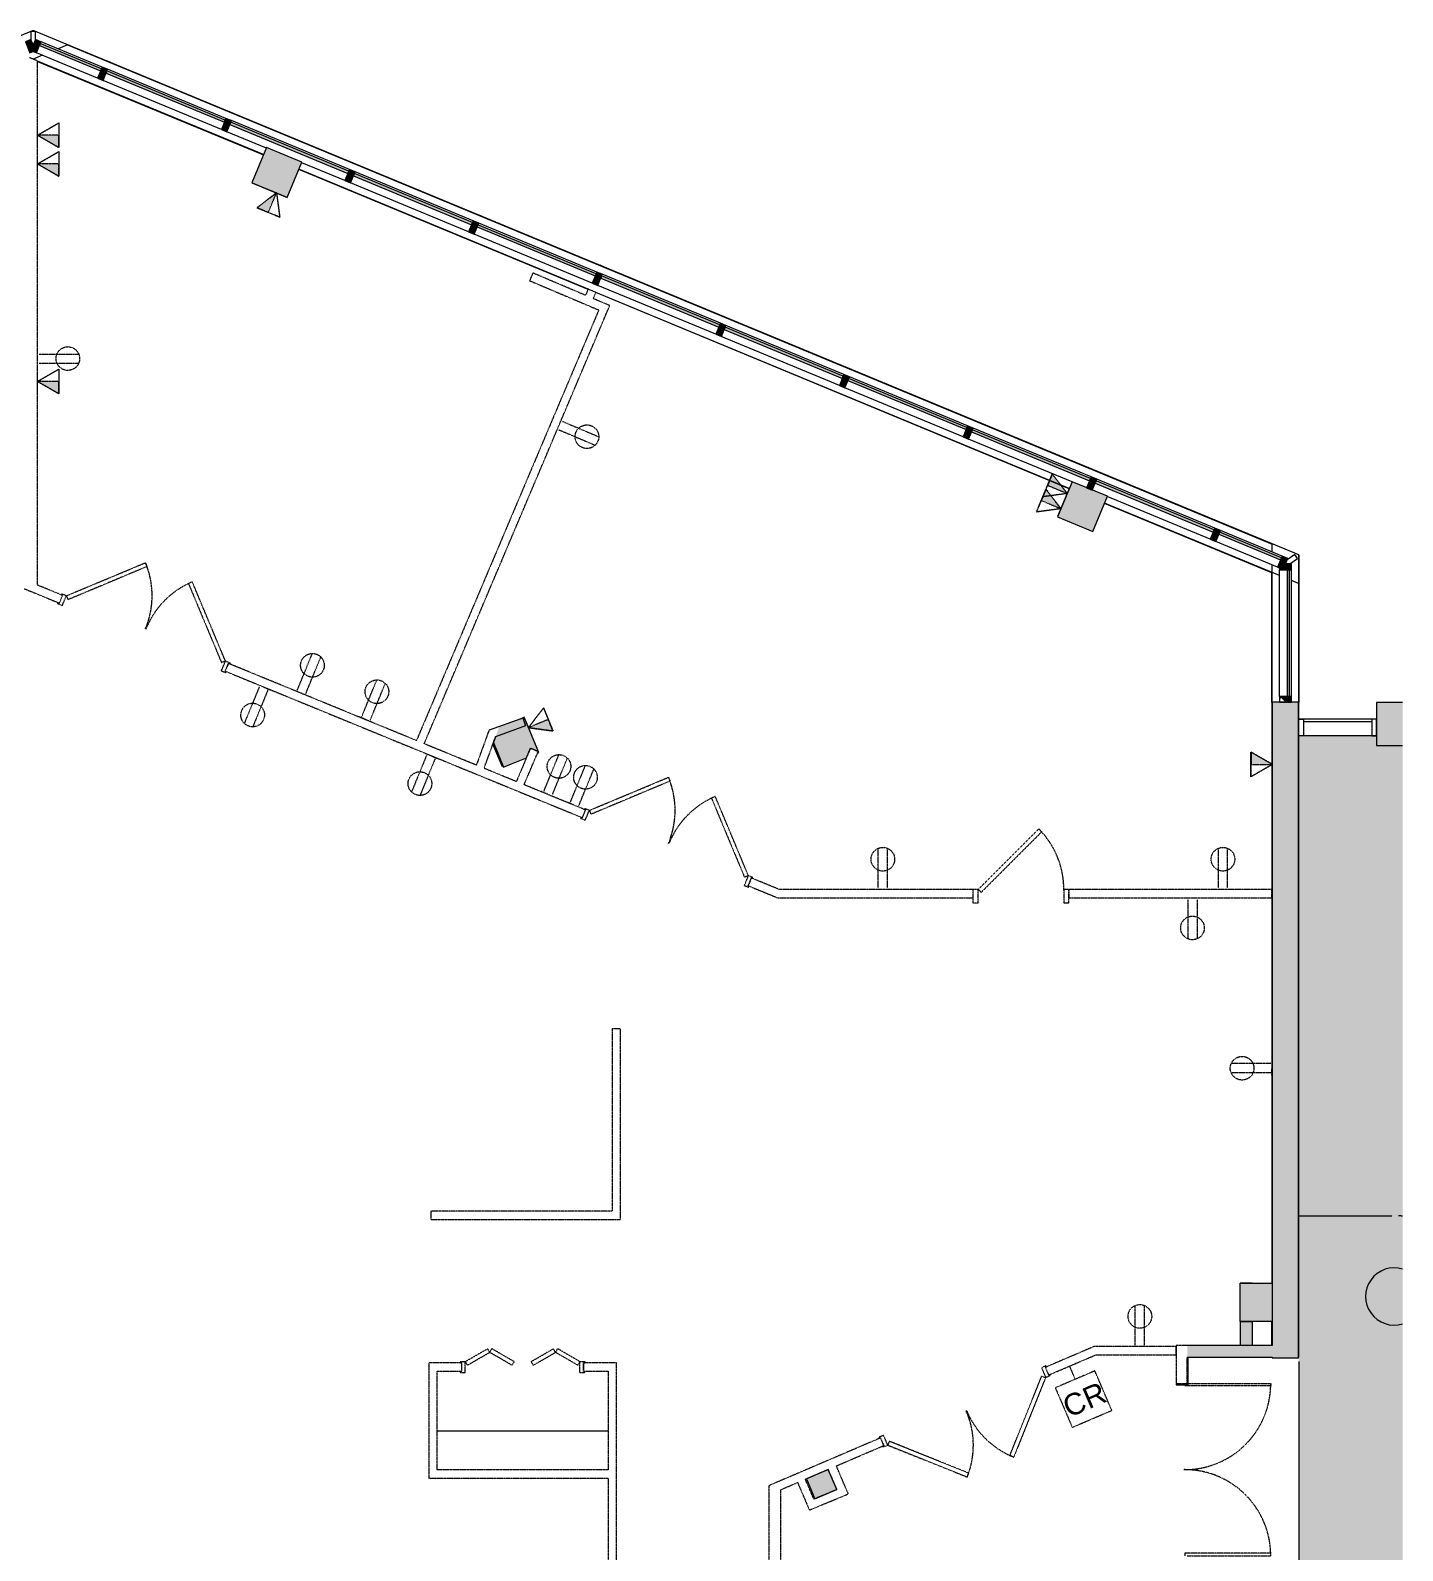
# Model space of a CAD drawing. Header units: inches. Extents: x 488 to 2071, y 800 to 2512.
# Drawn here: x 1496 to 2071, y 1876 to 2512 of the extents above; entities that cross this region are included whole.
import ezdxf

# ---------------------------------------------------------------- set-up
doc = ezdxf.new("R2010")
doc.units = ezdxf.units.IN
doc.header["$MEASUREMENT"] = 0
for name, pattern in [('Demolished', [0.1875, 0.125, -0.0625]), ('Demolished 3_16_', [0.28125, 0.1875, -0.09375]), ('IMPORT-HIDDEN _2_', [0.375, 0.25, -0.125])]:
    doc.linetypes.add(name, pattern=pattern)
for name, color, linetype, lineweight in [('A-ANNO-NOTE', 131, 'Demolished', 9), ('A-DETL-DEMO', 6, 'Demolished 3_16_', 9), ('A-DETL-GENF', 92, 'Continuous', 9), ('A-DOOR', 31, 'Demolished', 9), ('A-DOOR-FRAM', 31, 'Demolished', 20), ('A-Flor-Shel-Tptn', 8, 'Continuous', 9), ('A-GLAZ-CURT', 52, 'Continuous', 13), ('A-GLAZ-CWMG', 51, 'Continuous', 13), ('A-Glaz-Shel', 8, 'Continuous', 9), ('A-Glaz-Shel-Sill', 8, 'Continuous', 9), ('A-WALL', 113, 'Demolished', 9), ('A-Wall-Abov', 8, 'IMPORT-HIDDEN _2_', 9), ('A-WALL-PATT', 111, 'Continuous', 13), ('A-Wall-Shel', 8, 'Continuous', 9), ('A-Wall-Shel-Fill', 8, 'Continuous', 9), ('E-ELEC-FIXT', 91, 'Demolished', 9), ('I-WALL', 2, 'Demolished', 9), ('S-Cols', 8, 'Continuous', 9), ('S-Cols-Fill', 8, 'Continuous', 9)]:
    doc.layers.add(name, color=color, linetype=linetype, lineweight=lineweight)
doc.styles.add('Swis721 Lt BT', font='swissl.ttf', dxfattribs={"height": 9})

# ---------------------------------------------------------------- blocks, each defined once
blk = doc.blocks.new('Revit Link EDITED_dwg_MUL1-5488114-Level 1 DEMOLITION')
at = {"layer": 'A-Glaz-Shel', "color": 7, "flags": 128}
blk.add_lwpolyline([(-1, 6.125), (-1, 6.25), (1, 6.25), (1, 6.125)], dxfattribs=at)
blk = doc.blocks.new('Revit Link EDITED_dwg_MUL6-V4-Level 1 DEMOLITION')
at = {"layer": 'A-Glaz-Shel', "color": 7, "flags": 128}
for points in [[(-1, 6.13), (-1, 6.25), (1, 6.25), (1, 6.13)], [(55, 6.13), (55, 6.25), (57, 6.25), (57, 6.13)], [(111, 6.13), (111, 6.25), (113, 6.25), (113, 6.13)], [(167, 6.13), (167, 6.25), (169, 6.25), (169, 6.13)], [(223, 6.13), (223, 6.25), (225, 6.25), (225, 6.13)], [(279, 6.13), (279, 6.25), (281, 6.25), (281, 6.13)]]:
    blk.add_lwpolyline(points, dxfattribs=at)
blk = doc.blocks.new('Revit Link EDITED_dwg_MUL1-V5-Level 1 DEMOLITION')
at = {"layer": 'A-Glaz-Shel', "color": 7, "flags": 128}
blk.add_lwpolyline([(-1, 2.97), (-1, 6.25), (1, 6.25), (1, 2.97)], dxfattribs=at)
blk = doc.blocks.new('Revit Link EDITED_dwg_MUL1-V6-Level 1 DEMOLITION')
at = {"layer": 'A-Glaz-Shel', "color": 7, "flags": 128}
blk.add_lwpolyline([(-1, 2.25), (-1, 6.25), (1, 6.25), (1, 2.25)], dxfattribs=at)
blk = doc.blocks.new('Revit Link EDITED_dwg_MUL1-V7-Level 1 DEMOLITION')
at = {"layer": 'A-Glaz-Shel', "color": 7, "flags": 128}
blk.add_lwpolyline([(-1, 6.12), (-1, 6.25), (1, 6.25), (1, 6.13)], dxfattribs=at)
blk = doc.blocks.new('Revit Link EDITED_dwg_MUL1-5488110-Level 1 DEMOLITION')
at = {"layer": 'A-Glaz-Shel', "color": 7, "flags": 128}
blk.add_lwpolyline([(-1, 6.125), (-1, 6.25), (1, 6.25), (1, 6.125)], dxfattribs=at)
blk = doc.blocks.new('Revit Link EDITED_dwg-5488103-Level 1 DEMOLITION')
at = {"layer": 'A-Wall-Shel-Fill'}
h = blk.add_hatch(color=7, dxfattribs=at)
h.paths.add_polyline_path([(1980.39, 1945.79), (1980.8, 1945.79), (1980.8, 1957.29), (1980.39, 1957.29), (1980.39, 1946.29), (1975.8, 1946.29), (1975.8, 1945.79)], flags=0)
h.paths.add_polyline_path([(2027.09, 1957.29), (2027.09, 2231.29), (2026.97, 2231.29), (2026.97, 1957.29)], flags=0)
h.paths.add_polyline_path([(2015.97, 1962.29), (2015.97, 1972.29), (2015.84, 1972.29), (2015.84, 1962.29)], flags=0)
h.paths.add_polyline_path([(2015.97, 1988.29), (2015.97, 2075.36), (2015.84, 2075.36), (2015.84, 1988.29)], flags=0)
h.paths.add_polyline_path([(2015.84, 2078.11), (2015.97, 2078.11), (2015.97, 2231.29), (2015.84, 2231.29), (2015.84, 2098.4)], flags=0)
blk.add_hatch(color=7, dxfattribs=at).paths.add_polyline_path([(2007.59, 1962.29), (2007.59, 1972.29), (2002.59, 1972.29), (2002.59, 1962.29)], flags=0)
at = {"layer": 'S-Cols-Fill'}
for points in [[(1603.53, 2442.61), (1603.54, 2442.63), (1589.04, 2448.62)], [(2070.51, 2213.29), (2070.51, 2231.29), (2059.59, 2231.29), (2059.59, 2213.29)], [(2067.06, 1970.74), (2069.41, 1970.97), (2070.51, 1971.31), (2070.51, 1994.18), (2069.41, 1994.51), (2067.06, 1994.74), (2064.72, 1994.51), (2062.47, 1993.83), (2060.4, 1992.72), (2058.58, 1991.23), (2057.09, 1989.41), (2055.98, 1987.33), (2055.3, 1985.08), (2055.06, 1982.74), (2055.3, 1980.4), (2055.98, 1978.15), (2057.09, 1976.07), (2058.58, 1974.26), (2060.4, 1972.76), (2062.47, 1971.65), (2064.72, 1970.97)], [(2007.59, 1972.29), (2015.97, 1972.29), (2015.97, 1988.29), (2002.59, 1988.29), (2002.59, 1972.29)], [(1824.11, 1897.95), (1824.5, 1898.11), (1821.02, 1906.52), (1820.53, 1906.31), (1824.05, 1898.09)]]:
    blk.add_hatch(color=7, dxfattribs=at).paths.add_polyline_path(points, flags=0)
h = blk.add_hatch(color=7, dxfattribs=at)
h.paths.add_polyline_path([(1693.76, 2204.25), (1694.16, 2204.41), (1690.01, 2214.45), (1689.79, 2213.85), (1693.44, 2205.02)], flags=0)
h.paths.add_polyline_path([(1687.8, 2218.64), (1687.86, 2218.78), (1687.76, 2218.74)], flags=0)
at = {"layer": 'A-Glaz-Shel', "color": 7}
for p, q in [((2022.23, 2290.93), (2022.19, 2290.95)), ((2027.09, 2292.98), (2027.09, 2231.29)), ((2023.34, 2289.27), (2023.34, 2289.22)), ((2029.09, 2223.29), (2057.59, 2223.29))]:
    blk.add_line(p, q, dxfattribs=at)
at = {"layer": 'A-Glaz-Shel', "color": 7, "flags": 128}
for points in [[(2027.09, 2217.29), (2027.09, 2224.29), (2029.09, 2224.29), (2029.09, 2217.29)], [(2059.59, 2217.29), (2059.59, 2224.29), (2057.59, 2224.29), (2057.59, 2217.29)]]:
    blk.add_lwpolyline(points, close=True, dxfattribs=at)
at = {"layer": 'A-Glaz-Shel-Sill', "color": 7}
for p, q in [((1499.24, 2499.44), (1593.76, 2460.29)), ((1729.59, 2404.03), (1608.55, 2454.17)), ((1930.95, 2320.62), (1732.83, 2402.69)), ((2059.59, 2224.29), (2027.09, 2224.29)), ((2059.59, 2217.29), (2027.09, 2217.29))]:
    blk.add_line(p, q, dxfattribs=at)
at = {"layer": 'A-Glaz-Shel-Sill', "color": 7, "flags": 128}
for points in [[(2027.09, 2231.29), (2027.09, 2292.98), (1497.37, 2512.39), (550.6, 2120.23), (488.05, 1969.23)], [(2015.84, 2231.29), (2015.84, 2285.46), (1945.75, 2314.49)]]:
    blk.add_lwpolyline(points, dxfattribs=at)
at = {"layer": 'A-Wall-Abov', "color": 7}
for p, q in [((2027.09, 2016.54), (2066.09, 2016.54)), ((2027.09, 1955.6), (2027.09, 1656.01))]:
    blk.add_line(p, q, dxfattribs=at)
blk.add_arc((2065.53, 1986.01), 30.71, 80.62828, 83.79414, dxfattribs=at)
at = {"layer": 'A-Wall-Shel', "color": 7}
for p, q in [((2027.09, 2016.54), (2027.09, 2164.54)), ((2015.84, 2149.29), (2015.84, 2078.11)), ((2015.84, 2075.36), (2015.84, 2016.54)), ((2015.84, 2075.36), (2015.84, 1988.29)), ((2002.59, 1972.29), (2002.59, 1962.29)), ((2007.59, 1972.29), (2007.59, 1962.29)), ((2015.84, 1962.29), (2015.84, 1972.29))]:
    blk.add_line(p, q, dxfattribs=at)
at = {"layer": 'A-Wall-Shel', "color": 7, "flags": 128}
for points in [[(2015.97, 2231.29), (2015.84, 2231.29), (2015.84, 2153.04)], [(2026.97, 1957.29), (2027.09, 1957.29), (2027.09, 2231.29), (2026.97, 2231.29)], [(2015.84, 2149.54), (2015.84, 2149.29), (2015.84, 2078.11)], [(1975.8, 1946.29), (1975.8, 1945.79), (1980.8, 1945.79), (1980.8, 1957.29)]]:
    blk.add_lwpolyline(points, dxfattribs=at)
at = {"layer": 'A-Wall-Shel-Fill', "color": 7}
for p, q in [((2007.59, 1988.29), (2002.59, 1988.29)), ((2002.59, 1972.29), (2007.59, 1972.29))]:
    blk.add_line(p, q, dxfattribs=at)
at = {"layer": 'S-Cols', "color": 7}
for p, q in [((1589.04, 2448.62), (1603.53, 2442.61)), ((1931, 2320.74), (1926.13, 2308.99)), ((1693.76, 2204.25), (1689.79, 2213.85)), ((1694.16, 2204.41), (1693.76, 2204.25))]:
    blk.add_line(p, q, dxfattribs=at)
at = {"layer": 'S-Cols', "color": 7, "flags": 128}
for points in [[(2070.51, 2231.29), (2059.59, 2231.29), (2059.59, 2213.29), (2070.51, 2213.29)], [(1687.8, 2218.64), (1687.76, 2218.74), (1687.86, 2218.78)], [(2015.97, 1972.29), (2002.59, 1972.29), (2002.59, 1988.29), (2015.97, 1988.29)]]:
    blk.add_lwpolyline(points, dxfattribs=at)
at = {"layer": 'S-Cols', "color": 7}
blk.add_arc((2067.06, 1982.74), 12, 73.21449, 286.78551, dxfattribs=at)
at = {"extrusion": (0, 0, -1), "zscale": -1}
blk.add_blockref('Revit Link EDITED_dwg_MUL1-V5-Level 1 DEMOLITION', (-1497.37, 2505.63), dxfattribs=at)
at = {"extrusion": (0, 0, -1)}
for name, p, zscale, rotation in [('Revit Link EDITED_dwg_MUL1-5488114-Level 1 DEMOLITION', (-1526.21, 2493.68), -1, 22.50000000002028), ('Revit Link EDITED_dwg_MUL1-5488114-Level 1 DEMOLITION', (-1577.95, 2472.25), -1, 22.50000000002028), ('Revit Link EDITED_dwg_MUL1-5488114-Level 1 DEMOLITION', (-1629.69, 2450.82), -1, 22.50000000002028), ('Revit Link EDITED_dwg_MUL6-V4-Level 1 DEMOLITION', (-1940.11, 2322.24), -1, 22.50000000002028), ('Revit Link EDITED_dwg_MUL1-V6-Level 1 DEMOLITION', (-2020.84, 2288.8), -0.9999999999999999, 56.25000000001763), ('Revit Link EDITED_dwg_MUL1-V7-Level 1 DEMOLITION', (-2020.84, 2232.29), -1, 90.00000000000001)]:
    blk.add_blockref(name, p, dxfattribs=dict(at, zscale=zscale, rotation=rotation))
at = {"rotation": 337.4999999999797}
blk.add_blockref('Revit Link EDITED_dwg_MUL1-5488110-Level 1 DEMOLITION', (1991.85, 2300.81), dxfattribs=at)
blk = doc.blocks.new('Double Flush - Int-F-WDMF-72_ x 84_-5250965-Level 1 DEMOLITION')
at = {"layer": 'A-DOOR', "color": 250, "lineweight": 20}
for p, q in [((-35.91, 2.25), (-10.58, 27.57)), ((-9.35, 26.34), (-34.67, 1.01)), ((-10.58, 27.57), (-9.35, 26.34)), ((10.58, 27.57), (9.35, 26.34)), ((9.35, 26.34), (34.67, 1.01)), ((35.91, 2.25), (10.58, 27.57)), ((-34.67, 1.01), (-35.91, 2.25)), ((34.67, 1.01), (35.91, 2.25))]:
    blk.add_line(p, q, dxfattribs=at)
at = {"layer": 'A-DOOR', "color": 7}
for centre, start, end in [((-35.91, 2.25), 359.5, 45), ((35.91, 2.25), 135, 180.5)]:
    blk.add_arc(centre, 35.81, start, end, dxfattribs=at)
at = {"layer": 'A-DOOR-FRAM', "color": 250}
for p, q in [((-38, 2.25), (-36, 2.25)), ((-38, 2.25), (-38, 1.75)), ((-38, 1.75), (-37.5, 1.75)), ((-37.5, -1.75), (-37.5, 1.75)), ((-36, -2.25), (-36, 2.25)), ((36, -2.25), (36, 2.25)), ((36, 2.25), (38, 2.25)), ((37.5, 1.75), (38, 1.75)), ((37.5, -1.75), (37.5, 1.75)), ((38, 2.25), (38, 1.75)), ((-38, -1.75), (-37.5, -1.75)), ((-38, -2.25), (-38, -1.75)), ((-38, -2.25), (-36, -2.25)), ((36, -2.25), (38, -2.25)), ((37.5, -1.75), (38, -1.75)), ((38, -2.25), (38, -1.75))]:
    blk.add_line(p, q, dxfattribs=at)
blk = doc.blocks.new('Single Flush - OTJ_SOLIDFLUSH_ALUM-5213334-Level 1 DEMOLITION')
at = {"layer": 'A-DOOR', "color": 250, "lineweight": 20}
for p, q in [((-8.65, -25.84), (16.67, -0.51)), ((17.91, -1.75), (-7.42, -27.07)), ((16.67, -0.51), (17.91, -1.75)), ((-7.42, -27.07), (-8.65, -25.84))]:
    blk.add_line(p, q, dxfattribs=at)
at = {"layer": 'A-DOOR', "color": 7}
blk.add_arc((17.91, -1.75), 35.81, 179.5, 225, dxfattribs=at)
at = {"layer": 'A-DOOR-FRAM', "color": 250}
for p, q in [((-20, 4), (-20, -1.75)), ((-20, 4), (-18, 4)), ((-18, 4), (-18, -1.75)), ((18, 4), (18, -1.75)), ((18, 4), (20, 4)), ((20, 4), (20, -1.75)), ((-20, -1.75), (-18, -1.75)), ((18, -1.75), (20, -1.75))]:
    blk.add_line(p, q, dxfattribs=at)
blk = doc.blocks.new('Bifold_4 panel w Frame - Int-PB-F-WDMF-72_ x 84_-5242522-Level 1 DEMOLITION')
at = {"layer": 'A-DOOR', "color": 7}
for p, q in [((-24, 2.25), (-14.66, 7.65)), ((-13.78, 6.13), (-14.66, 7.65)), ((-13.78, 6.13), (-12.91, 7.65)), ((-3.56, 2.25), (-12.91, 7.65)), ((3.56, 2.25), (12.91, 7.65)), ((13.78, 6.13), (12.91, 7.65)), ((13.78, 6.13), (14.66, 7.65)), ((24, 2.25), (14.66, 7.65)), ((-24, 2.25), (-23.13, 0.73)), ((-23.13, 0.73), (-13.78, 6.13)), ((-4.44, 0.73), (-13.78, 6.13)), ((-3.56, 2.25), (-4.44, 0.73)), ((3.56, 2.25), (4.44, 0.73)), ((4.44, 0.73), (13.78, 6.13)), ((23.12, 0.73), (13.78, 6.13)), ((24, 2.25), (23.12, 0.73))]:
    blk.add_line(p, q, dxfattribs=at)
at = {"layer": 'A-DOOR-FRAM', "color": 250}
for p, q in [((-26, 2.25), (-24, 2.25)), ((-26, 2.25), (-26, 1.75)), ((-26, 1.75), (-25.5, 1.75)), ((-25.5, -1.75), (-25.5, 1.75)), ((-24, -2.25), (-24, 2.25)), ((24, -2.25), (24, 2.25)), ((24, 2.25), (26, 2.25)), ((25.5, 1.75), (26, 1.75)), ((25.5, -1.75), (25.5, 1.75)), ((26, 2.25), (26, 1.75)), ((-26, -1.75), (-25.5, -1.75)), ((-26, -2.25), (-26, -1.75)), ((-26, -2.25), (-24, -2.25)), ((24, -2.25), (26, -2.25)), ((25.5, -1.75), (26, -1.75)), ((26, -2.25), (26, -1.75))]:
    blk.add_line(p, q, dxfattribs=at)
blk = doc.blocks.new('Double Glass Door - Full Rail - Long Pull-5251887-Level 1 DEMOLITION')
at = {"layer": 'A-DOOR', "color": 250, "lineweight": 20}
for p, q in [((-36, 37.26), (-35, 37.26)), ((-36, 2.31), (-36, 37.26)), ((-35, 37.26), (-35, 1.26)), ((35, 37.26), (35, 1.26)), ((36, 37.26), (35, 37.26)), ((36, 2.31), (36, 37.26)), ((-35, 1.26), (-36, 1.26)), ((35, 1.26), (36, 1.26))]:
    blk.add_line(p, q, dxfattribs=at)
at = {"layer": 'A-DOOR', "color": 7}
for centre, start, end in [((-36, 1.26), 359.5, 90), ((36, 1.26), 90, 180.5)]:
    blk.add_arc(centre, 36, start, end, dxfattribs=at)
blk = doc.blocks.new('PS - Power Device _Wall Base_ - Duplex-4862727-Level 1 DEMOLITION')
at = {"layer": 'E-ELEC-FIXT', "color": 7}
for p, q in [((1426.48, 995.66), (1426.4, 995.49)), ((1426.48, 995.66), (1429, 994.57)), ((1428.93, 994.4), (1429, 994.57))]:
    blk.add_line(p, q, dxfattribs=at)
blk = doc.blocks.new('System Panel - Glazed-5309571-Level 1 DEMOLITION')
at = {"layer": 'A-GLAZ-CURT', "lineweight": 9}
blk.add_hatch(color=7, dxfattribs=at).paths.add_polyline_path([(26.46, 1.75), (-26.46, 1.75), (-26.46, 0.75), (26.46, 0.75)], flags=0)
at = {"layer": 'A-GLAZ-CURT', "color": 55, "lineweight": 20}
for p, q in [((26.46, 1.75), (-26.46, 1.75)), ((-26.46, 1.75), (-26.46, 0.75)), ((-26.46, 0.75), (26.46, 0.75)), ((26.46, 0.75), (26.46, 1.75))]:
    blk.add_line(p, q, dxfattribs=at)
blk = doc.blocks.new('System Panel - Glazed-5309572-Level 1 DEMOLITION')
at = {"layer": 'A-GLAZ-CURT', "lineweight": 9}
blk.add_hatch(color=7, dxfattribs=at).paths.add_polyline_path([(13.84, 0.75), (13.84, 1.75), (-13.84, 1.75), (-13.84, 0.75), (-1.09, 0.75)], flags=0)
at = {"layer": 'A-GLAZ-CURT', "color": 55, "lineweight": 20}
for p, q in [((13.84, 1.75), (-13.84, 1.75)), ((-13.84, 1.75), (-13.84, 0.75)), ((-13.84, 0.75), (13.84, 0.75)), ((13.84, 0.75), (13.84, 1.75))]:
    blk.add_line(p, q, dxfattribs=at)
blk = doc.blocks.new('System Panel - Glazed-5309577-Level 1 DEMOLITION')
at = {"layer": 'A-GLAZ-CURT', "lineweight": 9}
blk.add_hatch(color=7, dxfattribs=at).paths.add_polyline_path([(14, 0.75), (14, 1.75), (-14, 1.75), (-14, 0.75), (13.08, 0.75)], flags=0)
at = {"layer": 'A-GLAZ-CURT', "color": 55, "lineweight": 20}
for p, q in [((14, 1.75), (-14, 1.75)), ((-14, 1.75), (-14, 0.75)), ((-14, 0.75), (14, 0.75)), ((14, 0.75), (14, 1.75))]:
    blk.add_line(p, q, dxfattribs=at)
blk = doc.blocks.new('System Panel - Glazed-5309578-Level 1 DEMOLITION')
at = {"layer": 'A-GLAZ-CURT', "lineweight": 9}
blk.add_hatch(color=7, dxfattribs=at).paths.add_polyline_path([(26.75, 0.75), (26.75, 1.75), (-26.75, 1.75), (-26.75, 0.75), (20.69, 0.75)], flags=0)
at = {"layer": 'A-GLAZ-CURT', "color": 55, "lineweight": 20}
for p, q in [((26.75, 1.75), (-26.75, 1.75)), ((-26.75, 1.75), (-26.75, 0.75)), ((-26.75, 0.75), (26.75, 0.75)), ((26.75, 0.75), (26.75, 1.75))]:
    blk.add_line(p, q, dxfattribs=at)
blk = doc.blocks.new('System Panel - Glazed-5309579-Level 1 DEMOLITION')
at = {"layer": 'A-GLAZ-CURT', "lineweight": 9}
blk.add_hatch(color=7, dxfattribs=at).paths.add_polyline_path([(26.8, 0.75), (26.8, 1.75), (-26.8, 1.75), (-26.8, 0.75), (1.03, 0.75)], flags=0)
at = {"layer": 'A-GLAZ-CURT', "color": 55, "lineweight": 20}
for p, q in [((26.8, 1.75), (-26.8, 1.75)), ((-26.8, 1.75), (-26.8, 0.75)), ((-26.8, 0.75), (26.8, 0.75)), ((26.8, 0.75), (26.8, 1.75))]:
    blk.add_line(p, q, dxfattribs=at)
blk = doc.blocks.new('Rectangular Mullion - 2_5_ x 5_ rectangular-5309582-Level 1 DEMOLITION')
at = {"layer": 'A-GLAZ-CWMG', "lineweight": 9}
blk.add_hatch(color=7, dxfattribs=at).paths.add_polyline_path([(-2.5, 2.5), (-1.04, 2.5), (-1.77, 1.77), (0, 0), (0, -2.5), (-2.5, -2.5), (-2.5, 1.77)], flags=0)
at = {"layer": 'A-GLAZ-CWMG', "color": 55, "lineweight": 20}
for p, q in [((-2.5, 2.5), (0, 2.5)), ((-2.5, -2.5), (-2.5, 2.5)), ((0, 2.5), (0, -2.5)), ((0, -2.5), (-2.5, -2.5))]:
    blk.add_line(p, q, dxfattribs=at)
blk = doc.blocks.new('Rectangular Mullion - 2_5_ x 5_ rectangular-5309581-Level 1 DEMOLITION')
at = {"layer": 'A-GLAZ-CWMG', "lineweight": 9}
blk.add_hatch(color=7, dxfattribs=at).paths.add_polyline_path([(0, 2.5), (-1.89, 2.5), (-2.5, 2.25), (-2.5, -2.5), (0, -2.5), (0, 1.78)], flags=0)
at = {"layer": 'A-GLAZ-CWMG', "color": 55, "lineweight": 20}
for p, q in [((0, 2.5), (-2.5, 2.5)), ((-2.5, 2.5), (-2.5, -2.5)), ((0, -2.5), (0, 2.5)), ((-2.5, -2.5), (0, -2.5))]:
    blk.add_line(p, q, dxfattribs=at)
blk = doc.blocks.new('Rectangular Mullion - 2_5_ x 5_ rectangular-5308473-Level 1 DEMOLITION')
at = {"layer": 'A-GLAZ-CWMG', "lineweight": 9}
for p, q in [((1526.21, 2497.07), (1500.64, 2507.66)), ((1524.3, 2492.45), (1498.73, 2503.04))]:
    blk.add_line(p, q, dxfattribs=at)
blk = doc.blocks.new('Rectangular Mullion - 2_5_ x 5_ rectangular-5309583-Level 1 DEMOLITION')
at = {"layer": 'A-GLAZ-CWMG', "lineweight": 9}
blk.add_hatch(color=7, dxfattribs=at).paths.add_polyline_path([(-1.25, 2.5), (1.25, 2.5), (1.25, -2.5), (-1.25, -2.5), (-1.25, -0.75)], flags=0)
at = {"layer": 'A-GLAZ-CWMG', "color": 55, "lineweight": 20}
for p, q in [((-1.25, 2.5), (1.25, 2.5)), ((-1.25, -2.5), (-1.25, 2.5)), ((1.25, 2.5), (1.25, -2.5)), ((1.25, -2.5), (-1.25, -2.5))]:
    blk.add_line(p, q, dxfattribs=at)
blk = doc.blocks.new('Rectangular Mullion - 2_5_ x 5_ rectangular-5308208-Level 1 DEMOLITION')
at = {"layer": 'A-GLAZ-CWMG', "lineweight": 9}
for p, q in [((2020.12, 2292.48), (1994.25, 2303.2)), ((2018.2, 2287.86), (1992.33, 2298.58))]:
    blk.add_line(p, q, dxfattribs=at)
blk = doc.blocks.new('Rectangular Mullion - 2_5_ x 5_ rectangular-V29-Level 1 DEMOLITION')
at = {"layer": 'A-GLAZ-CWMG', "lineweight": 9}
for p, q in [((1991.94, 2304.16), (1942.51, 2324.63)), ((1990.03, 2299.54), (1946.94, 2317.38))]:
    blk.add_line(p, q, dxfattribs=at)
blk = doc.blocks.new('Rectangular Mullion - 2_5_ x 5_ rectangular-V30-Level 1 DEMOLITION')
at = {"layer": 'A-GLAZ-CWMG', "lineweight": 9}
for p, q in [((1932.16, 2323.5), (1888.86, 2341.44)), ((1940.2, 2325.59), (1890.77, 2346.06))]:
    blk.add_line(p, q, dxfattribs=at)
blk = doc.blocks.new('Rectangular Mullion - 2_5_ x 5_ rectangular-5308166-Level 1 DEMOLITION')
at = {"layer": 'A-GLAZ-CWMG', "lineweight": 9}
for p, q in [((1459.91, 2493.49), (1410.48, 2473.02)), ((1461.82, 2488.87), (1412.39, 2468.4))]:
    blk.add_line(p, q, dxfattribs=at)
blk = doc.blocks.new('Rectangular Mullion - 2_5_ x 5_ rectangular-V31-Level 1 DEMOLITION')
at = {"layer": 'A-GLAZ-CWMG', "lineweight": 9}
for p, q in [((1629.78, 2454.17), (1580.35, 2474.64)), ((1594.96, 2463.18), (1578.44, 2470.02)), ((1627.86, 2449.55), (1609.74, 2457.05))]:
    blk.add_line(p, q, dxfattribs=at)
blk = doc.blocks.new('Rectangular Mullion - 2_5_ x 5_ rectangular-5308209-Level 1 DEMOLITION')
at = {"layer": 'A-GLAZ-CWMG', "lineweight": 9}
for p, q in [((1578.04, 2475.6), (1528.52, 2496.11)), ((1576.13, 2470.98), (1526.61, 2491.49))]:
    blk.add_line(p, q, dxfattribs=at)
blk = doc.blocks.new('Rectangular Mullion - 2_5_ x 5_ rectangular-5308220-Level 1 DEMOLITION')
at = {"layer": 'A-GLAZ-CWMG', "lineweight": 9}
for p, q in [((2018.97, 2233.8), (2018.97, 2286.72)), ((2023.97, 2233.8), (2023.97, 2286.72))]:
    blk.add_line(p, q, dxfattribs=at)

msp = doc.modelspace()

# ---------------------------------------------------------------- hatches: boundary and pattern name
at = {"layer": 'A-ANNO-NOTE'}
for points in [[(1508.11, 2463.38), (1508.11, 2468.54), (1499.17, 2468.54)], [(1508.11, 2451.38), (1508.11, 2456.54), (1499.17, 2456.54)], [(1595.79, 2436.24), (1599.21, 2444.49), (1591.03, 2438.21)], [(1508.11, 2360.38), (1508.11, 2365.54), (1499.17, 2365.54)], [(1930.22, 2318.65), (1923.94, 2326.83), (1921.97, 2322.07)], [(1927.59, 2312.29), (1921.31, 2320.47), (1919.34, 2315.71), (1921.5, 2314.81)], [(1714.89, 2219.34), (1712.92, 2224.11), (1704.67, 2220.69)], [(2016.04, 2205.33), (2007.11, 2210.48), (2007.11, 2205.33)]]:
    msp.add_hatch(color=7, dxfattribs=at).paths.add_polyline_path(points, flags=0)
at = {"layer": 'A-DETL-GENF'}
msp.add_hatch(color=9, dxfattribs=at).paths.add_polyline_path([(2027.09, 1388.04), (2059.59, 1388.04), (2059.59, 1392.68), (2070.51, 1392.68), (2070.51, 1614.7), (2069.91, 1614.52), (2067.56, 1614.29), (2065.22, 1614.52), (2062.97, 1615.2), (2060.9, 1616.31), (2059.08, 1617.8), (2057.59, 1619.62), (2056.48, 1621.7), (2055.8, 1623.95), (2055.56, 1626.29), (2055.8, 1628.63), (2056.48, 1630.88), (2057.59, 1632.95), (2059.08, 1634.77), (2060.9, 1636.27), (2062.97, 1637.37), (2065.22, 1638.06), (2067.56, 1638.29), (2069.91, 1638.06), (2070.51, 1637.87), (2070.51, 1971.31), (2069.41, 1970.97), (2067.06, 1970.74), (2064.72, 1970.97), (2062.47, 1971.65), (2060.4, 1972.76), (2058.58, 1974.26), (2057.09, 1976.07), (2055.98, 1978.15), (2055.3, 1980.4), (2055.06, 1982.74), (2055.3, 1985.08), (2055.98, 1987.33), (2057.09, 1989.41), (2058.58, 1991.23), (2060.4, 1992.72), (2062.47, 1993.83), (2064.72, 1994.51), (2067.06, 1994.74), (2069.41, 1994.51), (2070.51, 1994.18), (2070.51, 2213.29), (2059.59, 2213.29), (2059.59, 2217.29), (2027.09, 2217.29), (2027.09, 1957.29), (2026.97, 1957.29), (2026.97, 1862.29), (2002.3, 1862.29), (2002.3, 1817.26), (1999.3, 1817.26), (1999.3, 1778.26), (2002.3, 1778.26), (2002.3, 1738.51), (1987.3, 1738.51), (1987.3, 1716.24), (1982.3, 1716.24), (1982.3, 1739.29), (1981.3, 1739.29), (1981.3, 1652.29), (1982.3, 1652.29), (1982.3, 1674.24), (1987.3, 1674.24), (1987.3, 1656.02), (2027.09, 1656.01), (2027.09, 1449.17)], flags=0)
at = {"layer": 'A-WALL', "linetype": 'Continuous'}
for points in [[(1603.73, 2442.55), (1609.85, 2457.33), (1595.07, 2463.45), (1588.95, 2448.67), (1603.57, 2442.61)], [(1940.86, 2302.71), (1946.99, 2317.49), (1932.2, 2323.61), (1926.08, 2308.83), (1940.6, 2302.82)], [(1694.26, 2204.17), (1703.83, 2208.14), (1705.5, 2212.08), (1708.72, 2210.71), (1708.44, 2210.05), (1709.04, 2210.3), (1702.93, 2225.07), (1702.25, 2224.75), (1703.45, 2221.46), (1690.89, 2216.89), (1690.01, 2214.45), (1694.23, 2204.25)], [(1824.5, 1898.11), (1833.69, 1901.92), (1830.07, 1910.39), (1821.02, 1906.52), (1821.34, 1905.74)]]:
    msp.add_hatch(color=250, dxfattribs=at).paths.add_polyline_path(points, flags=0)
at = {"layer": 'A-WALL-PATT', "lineweight": 9}
for points in [[(2015.97, 1957.04), (2026.97, 1957.04), (2026.97, 2231.3), (2015.97, 2231.29), (2015.97, 1957.29)], [(1690.89, 2216.89), (1703.45, 2221.46), (1702.25, 2224.75), (1692.45, 2221.18), (1692.24, 2220.6)], [(1980.8, 1957.29), (2015.97, 1957.29), (2015.97, 1962.29), (1980.39, 1962.29), (1980.39, 1957.29)]]:
    msp.add_hatch(color=7, dxfattribs=at).paths.add_polyline_path(points, flags=0)

# ---------------------------------------------------------------- linework, layer by layer
at = {"layer": 'A-ANNO-NOTE', "color": 7}
for p, q in [((1499.17, 2468.54), (1508.11, 2473.7)), ((1499.17, 2468.54), (1508.11, 2463.38)), ((1508.11, 2468.54), (1499.17, 2468.54)), ((1499.17, 2468.54), (1508.11, 2463.38)), ((1499.24, 2468.58), (1508.17, 2473.74)), ((1499.24, 2465.58), (1499.24, 2471.58)), ((1499.24, 2468.58), (1508.17, 2463.42)), ((1508.11, 2473.7), (1508.11, 2463.38)), ((1508.11, 2463.38), (1508.11, 2468.54)), ((1508.17, 2473.74), (1508.17, 2463.42)), ((1499.17, 2456.54), (1508.11, 2461.7)), ((1499.24, 2456.58), (1508.17, 2461.74)), ((1508.11, 2461.7), (1508.11, 2451.38)), ((1508.17, 2461.74), (1508.17, 2451.42)), ((1499.17, 2456.54), (1508.11, 2451.38)), ((1508.11, 2456.54), (1499.17, 2456.54)), ((1499.17, 2456.54), (1508.11, 2451.38)), ((1499.24, 2453.58), (1499.24, 2459.58)), ((1499.24, 2456.58), (1508.17, 2451.42)), ((1508.11, 2451.38), (1508.11, 2456.54)), ((1599.21, 2444.49), (1591.03, 2438.21)), ((1599.21, 2444.49), (1591.03, 2438.21)), ((1599.22, 2444.41), (1591.04, 2438.13)), ((1595.79, 2436.24), (1599.21, 2444.49)), ((1596.45, 2445.56), (1601.99, 2443.27)), ((1599.21, 2444.49), (1600.56, 2434.27)), ((1599.22, 2444.41), (1600.57, 2434.19)), ((1591.03, 2438.21), (1595.79, 2436.24)), ((1600.56, 2434.27), (1591.03, 2438.21)), ((1600.57, 2434.19), (1591.04, 2438.13)), ((1499.89, 2377), (1516.42, 2377)), ((1499.89, 2377), (1516.42, 2377)), ((1499.89, 2373.17), (1516.42, 2373.17)), ((1499.17, 2365.54), (1508.11, 2370.7)), ((1499.24, 2365.58), (1508.17, 2370.74)), ((1499.24, 2362.58), (1499.24, 2368.58)), ((1508.11, 2370.7), (1508.11, 2360.38)), ((1508.17, 2370.74), (1508.17, 2360.42)), ((1499.17, 2365.54), (1508.11, 2360.38)), ((1508.11, 2365.54), (1499.17, 2365.54)), ((1499.17, 2365.54), (1508.11, 2360.38)), ((1499.24, 2365.58), (1508.17, 2360.42)), ((1508.11, 2360.38), (1508.11, 2365.54)), ((1718.87, 2348.84), (1734.09, 2342.39)), ((1718.87, 2348.84), (1734.09, 2342.39)), ((1717.37, 2345.31), (1732.59, 2338.87)), ((1919.92, 2317.29), (1923.87, 2326.82)), ((1920, 2317.3), (1923.94, 2326.83)), ((1923.94, 2326.83), (1921.97, 2322.07)), ((1921.97, 2322.07), (1930.22, 2318.65)), ((1930.14, 2318.64), (1923.87, 2326.82)), ((1930.22, 2318.65), (1923.94, 2326.83)), ((1930.22, 2318.65), (1923.94, 2326.83)), ((1931.29, 2321.41), (1929, 2315.87)), ((1917.28, 2310.93), (1921.23, 2320.46)), ((1917.36, 2310.94), (1921.31, 2320.47)), ((1921.31, 2320.47), (1919.34, 2315.71)), ((1919.34, 2315.71), (1927.59, 2312.29)), ((1930.14, 2318.64), (1919.92, 2317.29)), ((1930.22, 2318.65), (1920, 2317.3)), ((1927.51, 2312.28), (1921.23, 2320.46)), ((1927.59, 2312.29), (1921.31, 2320.47)), ((1927.59, 2312.29), (1921.31, 2320.47)), ((1928.66, 2315.05), (1926.36, 2309.51)), ((1927.51, 2312.28), (1917.28, 2310.93)), ((1927.59, 2312.29), (1917.36, 2310.94)), ((1607.93, 2236.45), (1614.2, 2251.74)), ((1607.93, 2236.45), (1614.2, 2251.74)), ((1611.48, 2234.99), (1617.75, 2250.28)), ((1634.92, 2225.38), (1641.19, 2240.67)), ((1634.92, 2225.38), (1641.19, 2240.67)), ((1638.47, 2223.92), (1644.74, 2239.21)), ((1592, 2237.79), (1585.73, 2222.5)), ((1595.54, 2236.33), (1589.27, 2221.04)), ((1595.54, 2236.33), (1589.27, 2221.04)), ((1704.67, 2220.69), (1710.95, 2228.87)), ((1704.71, 2220.76), (1711, 2228.94)), ((1710.95, 2228.87), (1714.89, 2219.34)), ((1711, 2228.94), (1714.94, 2219.41)), ((1705.86, 2217.98), (1703.57, 2223.53)), ((1712.92, 2224.11), (1704.67, 2220.69)), ((1704.67, 2220.69), (1714.89, 2219.34)), ((1704.67, 2220.69), (1714.89, 2219.34)), ((1704.71, 2220.76), (1714.94, 2219.41)), ((1714.89, 2219.34), (1712.92, 2224.11)), ((1661.99, 2209.08), (1655.72, 2193.79)), ((1665.54, 2207.63), (1659.27, 2192.34)), ((1665.54, 2207.63), (1659.27, 2192.34)), ((1711.13, 2194.12), (1717.4, 2209.42)), ((1711.13, 2194.12), (1717.4, 2209.42)), ((1714.68, 2192.67), (1720.95, 2207.96)), ((2015.97, 2205.29), (2007.04, 2210.44)), ((2007.04, 2200.13), (2007.04, 2210.44)), ((2016.04, 2205.33), (2007.11, 2210.48)), ((2007.11, 2210.48), (2007.11, 2205.33)), ((2016.04, 2205.33), (2007.11, 2210.48)), ((2007.11, 2200.17), (2007.11, 2210.48)), ((2015.97, 2208.29), (2015.97, 2202.29)), ((1722.22, 2189.58), (1728.49, 2204.87)), ((1722.22, 2189.58), (1728.49, 2204.87)), ((1725.76, 2188.12), (1732.03, 2203.41)), ((2015.97, 2205.29), (2007.04, 2200.13)), ((2007.11, 2205.33), (2016.04, 2205.33)), ((2016.04, 2205.33), (2007.11, 2200.17)), ((1851.07, 2153.69), (1851.07, 2170.22)), ((1851.07, 2153.69), (1851.07, 2170.22)), ((1854.9, 2153.69), (1854.9, 2170.22)), ((1993.42, 2153.69), (1993.42, 2170.22)), ((1993.42, 2153.69), (1993.42, 2170.22)), ((1997.25, 2153.69), (1997.25, 2170.22)), ((1980.67, 2148.88), (1980.67, 2132.36)), ((1984.5, 2148.88), (1984.5, 2132.36)), ((1984.5, 2148.88), (1984.5, 2132.36)), ((2015.32, 2080.15), (1998.79, 2080.15)), ((2015.32, 2076.31), (1998.79, 2076.31)), ((2015.32, 2076.31), (1998.79, 2076.31)), ((1958.65, 1962.44), (1958.65, 1978.97)), ((1958.65, 1962.44), (1958.65, 1978.97)), ((1962.48, 1962.44), (1962.48, 1978.97)), ((1928.34, 1952.41), (1933.85, 1954.77)), ((1931.09, 1953.59), (1933.45, 1948.08)), ((1941.73, 1951.62), (1925.18, 1944.54)), ((1948.81, 1935.07), (1941.73, 1951.62)), ((1925.18, 1944.54), (1932.26, 1927.99)), ((1932.26, 1927.99), (1948.81, 1935.07))]:
    msp.add_line(p, q, dxfattribs=at)
for centre in [(1511.86, 2375.09), (1729.14, 2342.41), (1614.24, 2246.79), (1641.23, 2235.72), (1589.23, 2225.99), (1717.44, 2204.47), (1659.23, 2197.29), (1728.53, 2199.92), (1852.98, 2165.65), (1995.34, 2165.65), (1982.58, 2136.92), (2003.35, 2078.23), (1960.57, 1974.4)]:
    msp.add_circle(centre, 4.95, dxfattribs=at)
at = {"layer": 'A-DETL-DEMO'}
msp.add_line((1666.46, 1926.49), (1737.96, 1926.49), dxfattribs=at)
at = {"layer": 'A-WALL', "linetype": 'Continuous'}
for p, q in [((1511.75, 2506.31), (1507.83, 2504.68)), ((1511.75, 2506.31), (2015.97, 2297.45)), ((1501.29, 2501.98), (1497.37, 2500.35)), ((1593.81, 2460.41), (1499.24, 2499.58)), ((1729.64, 2404.14), (1608.59, 2454.28)), ((1931.01, 2320.73), (1732.88, 2402.8)), ((2018.97, 2284.3), (1945.79, 2314.61)), ((2015.97, 2294.2), (2015.97, 2297.45)), ((2015.97, 2231.3), (2015.97, 2288.79)), ((2026.97, 2280.99), (2023.97, 2282.23)), ((2026.97, 2280.99), (2026.97, 2231.3)), ((1703.45, 2221.46), (1690.89, 2216.89)), ((1701.4, 2224.44), (1702.25, 2224.75)), ((1702.25, 2224.75), (1703.45, 2221.46)), ((1690.89, 2216.89), (1690.01, 2214.45)), ((1703.83, 2208.14), (1705.5, 2212.08)), ((1705.5, 2212.08), (1708.72, 2210.71)), ((1708.72, 2210.71), (1708.44, 2210.05)), ((1830.07, 1910.39), (1821.02, 1906.52)), ((1833.69, 1901.92), (1830.07, 1910.39)), ((1824.5, 1898.11), (1833.69, 1901.92))]:
    msp.add_line(p, q, dxfattribs=at)
at = {"layer": 'A-WALL', "color": 55, "linetype": 'Continuous', "lineweight": 20}
for p, q in [((1595.07, 2463.45), (1588.95, 2448.67)), ((1609.85, 2457.33), (1595.07, 2463.45)), ((1603.73, 2442.55), (1609.85, 2457.33)), ((1588.95, 2448.67), (1603.73, 2442.55)), ((1932.2, 2323.61), (1926.08, 2308.83)), ((1946.99, 2317.49), (1932.2, 2323.61)), ((1940.86, 2302.71), (1946.99, 2317.49)), ((1926.08, 2308.83), (1940.86, 2302.71)), ((2026.97, 2231.3), (2015.97, 2231.3)), ((2015.97, 2231.3), (2015.97, 1962.29)), ((2026.97, 1957.04), (2026.97, 2231.3)), ((1702.93, 2225.07), (1701.4, 2224.44)), ((1709.04, 2210.3), (1702.93, 2225.07)), ((1690.01, 2214.45), (1694.26, 2204.17)), ((1697.6, 2205.56), (1703.83, 2208.14)), ((1708.44, 2210.05), (1709.04, 2210.3)), ((1694.26, 2204.17), (1697.6, 2205.56)), ((2015.97, 1957.29), (2015.97, 1957.04)), ((2015.97, 1957.04), (2026.97, 1957.04)), ((1821.02, 1906.52), (1824.5, 1898.11))]:
    msp.add_line(p, q, dxfattribs=at)
at = {"layer": 'A-WALL', "color": 250, "lineweight": 20}
for p, q in [((1975.76, 1962.29), (1975.76, 1946.29)), ((1980.39, 1962.29), (1975.76, 1962.29)), ((1980.39, 1946.29), (1980.39, 1957.29)), ((1975.76, 1946.29), (1980.39, 1946.29))]:
    msp.add_line(p, q, dxfattribs=at)
at = {"layer": 'I-WALL', "color": 250, "lineweight": 20}
for p, q in [((1499.24, 2499.58), (1495.74, 2501.03)), ((1499.24, 2280.31), (1499.24, 2499.58)), ((1706.5, 2410.91), (1705.14, 2407.69)), ((1728.55, 2401.57), (1706.5, 2410.91)), ((1705.14, 2407.69), (1734.09, 2395.42)), ((1729.64, 2404.14), (1728.55, 2401.57)), ((1732.88, 2402.8), (1729.64, 2404.14)), ((1731.77, 2400.2), (1732.88, 2402.8)), ((1738.68, 2397.28), (1731.77, 2400.2)), ((1734.09, 2395.42), (1657.78, 2215.3)), ((1661.02, 2213.97), (1738.68, 2397.28)), ((1493.64, 2278.83), (1508.35, 2272.8)), ((1509.68, 2276.03), (1499.24, 2280.31)), ((1508.35, 2272.8), (1509.68, 2276.03)), ((1579.07, 2247.58), (1577.74, 2244.34)), ((1657.78, 2215.3), (1579.07, 2247.58)), ((1577.74, 2244.34), (1727.24, 2183.03)), ((1688.16, 2219.62), (1682.85, 2205.02)), ((1682.85, 2205.02), (1661.02, 2213.97)), ((1686.09, 2203.69), (1690.01, 2214.45)), ((1703.83, 2208.14), (1699.6, 2198.15)), ((1702.84, 2196.82), (1708.44, 2210.05)), ((1699.6, 2198.15), (1686.09, 2203.69)), ((1728.57, 2186.27), (1702.84, 2196.82)), ((1727.24, 2183.03), (1728.57, 2186.27)), ((1797.96, 2157.81), (1796.63, 2154.57)), ((1809.59, 2153.04), (1797.96, 2157.81)), ((1796.63, 2154.57), (1808.91, 2149.54)), ((1890.84, 2153.04), (1809.59, 2153.04)), ((1890.84, 2149.54), (1890.84, 2153.04)), ((2015.84, 2153.04), (1930.84, 2153.04)), ((1930.84, 2153.04), (1930.84, 2149.54)), ((2015.84, 2149.54), (2015.84, 2153.04)), ((1808.91, 2149.54), (1890.84, 2149.54)), ((1930.84, 2149.54), (2015.84, 2149.54)), ((1739.74, 2094.7), (1739.74, 2018.49)), ((1743.24, 2094.7), (1739.74, 2094.7)), ((1743.24, 2014.99), (1743.24, 2094.7)), ((1739.74, 2018.49), (1663.74, 2018.49)), ((1663.74, 2018.49), (1663.74, 2014.99)), ((1663.74, 2014.99), (1743.24, 2014.99)), ((1941.35, 1961.79), (1920.98, 1953.08)), ((1975.8, 1961.79), (1941.35, 1961.79)), ((1975.8, 1958.29), (1975.8, 1961.79)), ((1676.71, 1954.99), (1662.96, 1954.99)), ((1662.96, 1954.99), (1662.96, 1906.74)), ((1676.71, 1951.49), (1676.71, 1954.99)), ((1741.46, 1954.99), (1727.71, 1954.99)), ((1727.71, 1954.99), (1727.71, 1951.49)), ((1741.46, 1507.5), (1741.46, 1954.99)), ((1920.98, 1953.08), (1922.36, 1949.86)), ((1922.36, 1949.86), (1942.07, 1958.29)), ((1942.07, 1958.29), (1975.8, 1958.29)), ((1666.46, 1951.49), (1676.71, 1951.49)), ((1666.46, 1910.24), (1666.46, 1951.49)), ((1727.71, 1951.49), (1737.96, 1951.49)), ((1737.96, 1951.49), (1737.96, 1910.24)), ((1852.03, 1923.58), (1805.3, 1903.6)), ((1853.4, 1920.37), (1852.03, 1923.58)), ((1833.52, 1911.86), (1853.4, 1920.37)), ((1737.96, 1910.24), (1666.46, 1910.24)), ((1838.53, 1900.14), (1833.52, 1911.86)), ((1662.96, 1906.74), (1737.96, 1906.74)), ((1737.96, 1906.74), (1737.96, 1511)), ((1805.3, 1903.6), (1805.3, 1805.45)), ((1810.3, 1901.93), (1817.31, 1904.93)), ((1810.3, 1805.45), (1810.3, 1901.93)), ((1817.31, 1904.93), (1822.25, 1893.39)), ((1820.53, 1906.31), (1821.02, 1906.52)), ((1824.11, 1897.95), (1820.53, 1906.31)), ((1822.25, 1893.39), (1838.53, 1900.14)), ((1824.5, 1898.11), (1824.11, 1897.95))]:
    msp.add_line(p, q, dxfattribs=at)
at = {"layer": 'I-WALL', "color": 55, "linetype": 'Continuous', "lineweight": 20}
for p, q in [((1701.4, 2224.44), (1688.16, 2219.62)), ((2015.97, 1962.29), (1980.39, 1962.29)), ((1980.39, 1957.29), (2015.97, 1957.29))]:
    msp.add_line(p, q, dxfattribs=at)
at = {"layer": 'I-WALL', "color": 7}
for p, q in [((1690.01, 2214.45), (1690.89, 2216.89)), ((1705.5, 2212.08), (1703.83, 2208.14)), ((1708.72, 2210.71), (1705.5, 2212.08)), ((1708.44, 2210.05), (1708.72, 2210.71)), ((1821.02, 1906.52), (1830.07, 1910.39)), ((1830.07, 1910.39), (1833.69, 1901.92)), ((1833.69, 1901.92), (1824.5, 1898.11))]:
    msp.add_line(p, q, dxfattribs=at)

# ---------------------------------------------------------------- block references
at = {"layer": 'A-DOOR', "color": 7}
for name, p, rotation in [('Double Flush - Int-F-WDMF-72_ x 84_-5250965-Level 1 DEMOLITION', (1543.71, 2260.19), 337.7012836844002), ('Double Flush - Int-F-WDMF-72_ x 84_-5250965-Level 1 DEMOLITION', (1762.6, 2170.42), 337.7012836844002), ('Single Flush - OTJ_SOLIDFLUSH_ALUM-5213334-Level 1 DEMOLITION', (1910.84, 2151.29), 180), ('Double Flush - Int-F-WDMF-72_ x 84_-5250965-Level 1 DEMOLITION', (1887.19, 1936.72), 203.1553610831915), ('Double Glass Door - Full Rail - Long Pull-5251887-Level 1 DEMOLITION', (1978.08, 1910.29), 270)]:
    msp.add_blockref(name, p, dxfattribs=dict(at, rotation=rotation))
msp.add_blockref('Bifold_4 panel w Frame - Int-PB-F-WDMF-72_ x 84_-5242522-Level 1 DEMOLITION', (1702.21, 1953.24), dxfattribs=at)
at = {"layer": 'A-Flor-Shel-Tptn', "color": 7}
msp.add_blockref('Revit Link EDITED_dwg-5488103-Level 1 DEMOLITION', (0, 0), dxfattribs=at)
at = {"layer": 'A-GLAZ-CURT', "lineweight": 9}
for name, p, rotation in [('System Panel - Glazed-5309572-Level 1 DEMOLITION', (1512.47, 2500.05), 337.4999999999997), ('System Panel - Glazed-5309579-Level 1 DEMOLITION', (1552.33, 2483.54), 337.4999999999997), ('System Panel - Glazed-5309578-Level 1 DEMOLITION', (1604.11, 2462.09), 337.4999999999997), ('System Panel - Glazed-5309578-Level 1 DEMOLITION', (1655.84, 2440.66), 337.4999999999997), ('System Panel - Glazed-5309578-Level 1 DEMOLITION', (1707.58, 2419.23), 337.4999999999997), ('System Panel - Glazed-5309578-Level 1 DEMOLITION', (1759.32, 2397.8), 337.4999999999997), ('System Panel - Glazed-5309578-Level 1 DEMOLITION', (1811.06, 2376.37), 337.4999999999997), ('System Panel - Glazed-5309578-Level 1 DEMOLITION', (1862.79, 2354.94), 337.4999999999997), ('System Panel - Glazed-5309578-Level 1 DEMOLITION', (1914.53, 2333.51), 337.4999999999997), ('System Panel - Glazed-5309578-Level 1 DEMOLITION', (1966.27, 2312.08), 337.4999999999997), ('System Panel - Glazed-5309577-Level 1 DEMOLITION', (2006.23, 2295.53), 337.4999999999997), ('System Panel - Glazed-5309571-Level 1 DEMOLITION', (2021.47, 2260.26), 269.9999999999996)]:
    msp.add_blockref(name, p, dxfattribs=dict(at, rotation=rotation))
at = {"layer": 'A-GLAZ-CWMG', "lineweight": 9, "extrusion": (0, 0, -1)}
for name, p, rotation in [('Rectangular Mullion - 2_5_ x 5_ rectangular-5309582-Level 1 DEMOLITION', (-1497.37, 2506.31), 157.5000000000444), ('Rectangular Mullion - 2_5_ x 5_ rectangular-5309583-Level 1 DEMOLITION', (-1526.41, 2494.28), 202.5000000000003), ('Rectangular Mullion - 2_5_ x 5_ rectangular-5309583-Level 1 DEMOLITION', (-1578.24, 2472.81), 202.5000000000003), ('Rectangular Mullion - 2_5_ x 5_ rectangular-5309583-Level 1 DEMOLITION', (-1629.98, 2451.38), 202.5000000000003), ('Rectangular Mullion - 2_5_ x 5_ rectangular-5309583-Level 1 DEMOLITION', (-1681.71, 2429.95), 202.5000000000003), ('Rectangular Mullion - 2_5_ x 5_ rectangular-5309583-Level 1 DEMOLITION', (-1733.45, 2408.52), 202.5000000000003), ('Rectangular Mullion - 2_5_ x 5_ rectangular-5309583-Level 1 DEMOLITION', (-1785.19, 2387.09), 202.5000000000003), ('Rectangular Mullion - 2_5_ x 5_ rectangular-5309583-Level 1 DEMOLITION', (-1836.92, 2365.66), 202.5000000000003), ('Rectangular Mullion - 2_5_ x 5_ rectangular-5309583-Level 1 DEMOLITION', (-1888.66, 2344.23), 202.5000000000003), ('Rectangular Mullion - 2_5_ x 5_ rectangular-5309583-Level 1 DEMOLITION', (-1940.4, 2322.8), 202.5000000000003), ('Rectangular Mullion - 2_5_ x 5_ rectangular-5309583-Level 1 DEMOLITION', (-1992.14, 2301.37), 202.5000000000003), ('Rectangular Mullion - 2_5_ x 5_ rectangular-5309582-Level 1 DEMOLITION', (-2021.47, 2289.22), 202.5000000000003), ('Rectangular Mullion - 2_5_ x 5_ rectangular-5309582-Level 1 DEMOLITION', (-2021.47, 2231.3), 270.0000000000003)]:
    msp.add_blockref(name, p, dxfattribs=dict(at, rotation=rotation))
at = {"layer": 'A-GLAZ-CWMG', "lineweight": 9}
for name, p, rotation in [('Rectangular Mullion - 2_5_ x 5_ rectangular-5309581-Level 1 DEMOLITION', (1497.37, 2506.31), 157.4999999999997), ('Rectangular Mullion - 2_5_ x 5_ rectangular-5308166-Level 1 DEMOLITION', (-1113.96, 1701.88), 315.0000000000438), ('Rectangular Mullion - 2_5_ x 5_ rectangular-5308166-Level 1 DEMOLITION', (-1062.22, 1680.45), 315.0000000000442), ('Rectangular Mullion - 2_5_ x 5_ rectangular-5308166-Level 1 DEMOLITION', (-1010.49, 1659.02), 315.0000000000438), ('Rectangular Mullion - 2_5_ x 5_ rectangular-5308166-Level 1 DEMOLITION', (-958.75, 1637.59), 315.0000000000442), ('Rectangular Mullion - 2_5_ x 5_ rectangular-5308166-Level 1 DEMOLITION', (-907.01, 1616.16), 315.0000000000442), ('Rectangular Mullion - 2_5_ x 5_ rectangular-5309581-Level 1 DEMOLITION', (2021.47, 2289.22), 89.99999999999967)]:
    msp.add_blockref(name, p, dxfattribs=dict(at, rotation=rotation))
for name in ['Rectangular Mullion - 2_5_ x 5_ rectangular-5308473-Level 1 DEMOLITION', 'Rectangular Mullion - 2_5_ x 5_ rectangular-5308209-Level 1 DEMOLITION', 'Rectangular Mullion - 2_5_ x 5_ rectangular-V31-Level 1 DEMOLITION', 'Rectangular Mullion - 2_5_ x 5_ rectangular-V30-Level 1 DEMOLITION', 'Rectangular Mullion - 2_5_ x 5_ rectangular-V29-Level 1 DEMOLITION', 'Rectangular Mullion - 2_5_ x 5_ rectangular-5308208-Level 1 DEMOLITION', 'Rectangular Mullion - 2_5_ x 5_ rectangular-5308220-Level 1 DEMOLITION']:
    msp.add_blockref(name, (0, 0), dxfattribs=at)
at = {"layer": 'E-ELEC-FIXT', "color": 7}
for p, rotation in [((3004.03, 3258.81), 181.0814532736025), ((226.43, 1202.9), 1.081453273602469), ((3074.03, 3230.1), 181.0814532736025), ((302.64, 1171.65), 1.081453273602469), ((313.73, 1167.1), 1.081453273602469), ((3495.76, 1161.12), 113.3801695892026)]:
    msp.add_blockref('PS - Power Device _Wall Base_ - Duplex-4862727-Level 1 DEMOLITION', p, dxfattribs=dict(at, rotation=rotation))

# ---------------------------------------------------------------- texts
at = {"layer": 'A-ANNO-NOTE', "color": 7, "insert": (1927.25, 1940.18), "char_height": 9, "width": 20.604, "attachment_point": 1, "rotation": 23.15536, "style": 'Swis721 Lt BT'}
msp.add_mtext('CR', dxfattribs=at)

doc.saveas('drawing.dxf')
